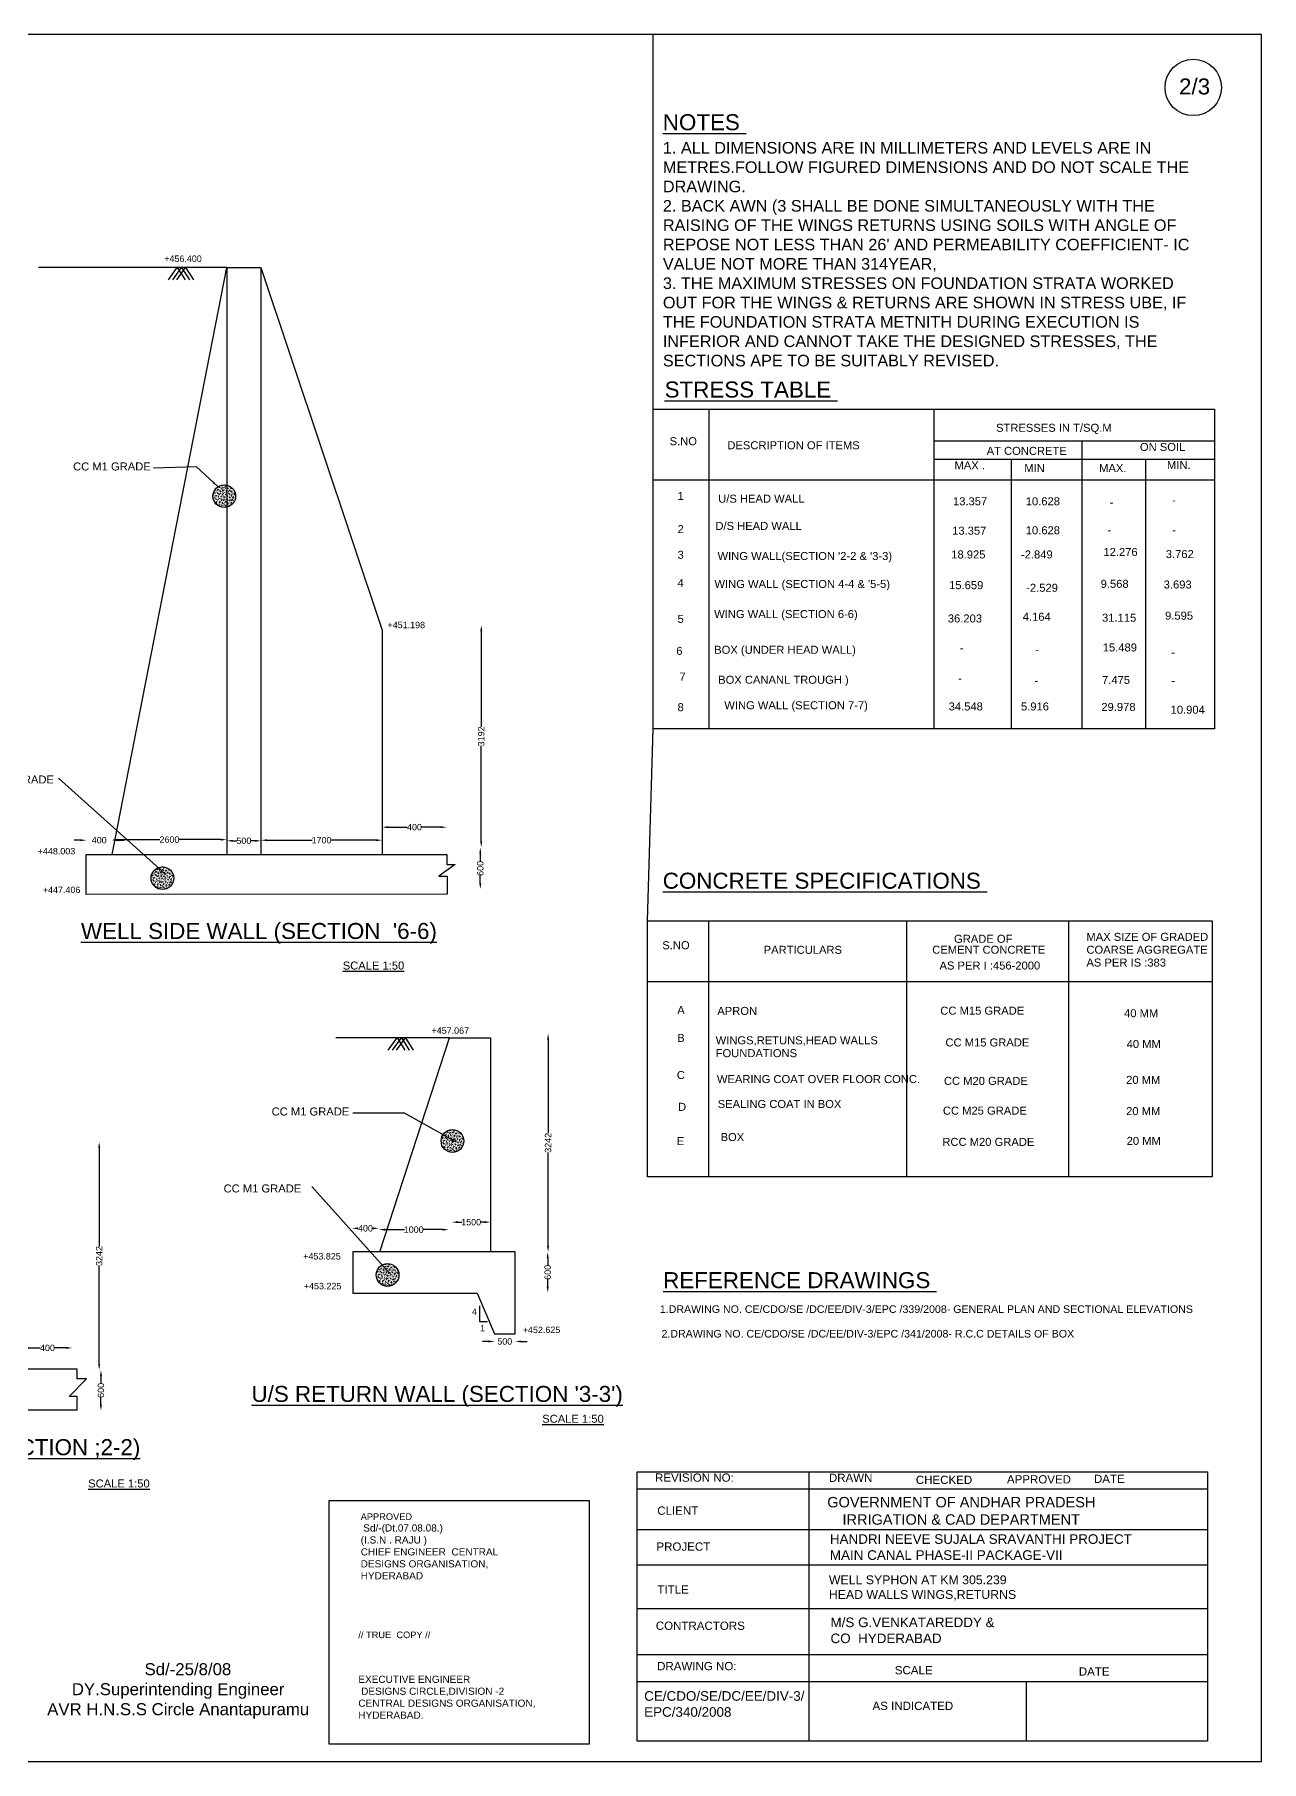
# Model space of a CAD drawing. Header units: millimetres. Extents: x -53222640 to -53191500, y 22140800 to 22162376.
# Drawn here: x -53206825 to -53191500, y 22140800 to 22162376 of the extents above; entities that cross this region are included whole.
import ezdxf

# ---------------------------------------------------------------- set-up
doc = ezdxf.new("R2010")
doc.units = ezdxf.units.MM
doc.header["$MEASUREMENT"] = 0
for name, color, linetype in [('DIMENSION', 7, 'Continuous'), ('DRAWING', 2, 'Continuous'), ('TEXT', 255, 'Continuous')]:
    doc.layers.add(name, color=color, linetype=linetype)
doc.styles.get("Standard").update_dxf_attribs({"font": 'arial.ttf', "height": 80})
doc.dimstyles.get("Standard").update_dxf_attribs({"dimtxt": 80, "dimasz": 75, "dimexe": 0.18, "dimexo": 0.0625, "dimgap": 0.09, "dimtad": 0, "dimdec": 0, "dimzin": 0, "dimdsep": 46, "dimtxsty": 'Standard', "dimcen": 0.09, "dimse1": 1, "dimse2": 1, "dimadec": 0, "dimazin": 0, "dimtfac": 1, "dimtdec": 0, "dimtofl": 0, "dimtmove": 0, "dimatfit": 3, "dimfxl": 1, "dimtolj": 1, "dimtzin": 0, "dimarcsym": 0})

# ---------------------------------------------------------------- blocks, each defined once
blk = doc.blocks.new('*D67')
at = {"layer": 'Defpoints', "color": 0, "transparency": 16777216}
for p in [(-53206179, 22152310), (-53206179, 22152131.5), (-53205856.5, 22152131.5)]:
    blk.add_point(p, dxfattribs=at)
at = {"layer": 'DIMENSION', "color": 0, "lineweight": -2, "transparency": 16777216}
for p, q in [((-53206254, 22152310), (-53206329, 22152310)), ((-53205781.5, 22152310), (-53205706.5, 22152310))]:
    blk.add_line(p, q, dxfattribs=at)
at = {"layer": 'DIMENSION', "color": 0, "transparency": 16777216}
for points in [[(-53206254, 22152322.5), (-53206254, 22152297.5), (-53206179, 22152310)], [(-53205781.5, 22152322.5), (-53205781.5, 22152297.5), (-53205856.5, 22152310)]]:
    blk.add_solid(points, dxfattribs=at)
at = {"layer": 'DIMENSION', "color": 0, "transparency": 16777216, "insert": (-53206017.75, 22152310), "char_height": 80, "attachment_point": 5}
blk.add_mtext('\\A1;400', dxfattribs=at)
blk = doc.blocks.new('*D68')
at = {"layer": 'Defpoints', "color": 0, "transparency": 16777216}
for p in [(-53204424.5, 22152317), (-53205856.5, 22152131.5), (-53204424.5, 22152131.5)]:
    blk.add_point(p, dxfattribs=at)
at = {"layer": 'DIMENSION', "color": 0, "lineweight": -2, "transparency": 16777216}
for p, q in [((-53205781.5, 22152317), (-53205260.59, 22152317)), ((-53204499.5, 22152317), (-53205020.41, 22152317))]:
    blk.add_line(p, q, dxfattribs=at)
at = {"layer": 'DIMENSION', "color": 0, "transparency": 16777216}
for points in [[(-53205781.5, 22152329.5), (-53205781.5, 22152304.5), (-53205856.5, 22152317)], [(-53204499.5, 22152329.5), (-53204499.5, 22152304.5), (-53204424.5, 22152317)]]:
    blk.add_solid(points, dxfattribs=at)
at = {"layer": 'DIMENSION', "color": 0, "transparency": 16777216, "insert": (-53205140.5, 22152317), "char_height": 80, "attachment_point": 5}
blk.add_mtext('\\A1;2600', dxfattribs=at)
blk = doc.blocks.new('*D69')
at = {"layer": 'Defpoints', "color": 0, "transparency": 16777216}
for p in [(-53203997, 22152302.5), (-53204424.5, 22152131.5), (-53203997, 22152131.5)]:
    blk.add_point(p, dxfattribs=at)
at = {"layer": 'DIMENSION', "color": 0, "lineweight": -2, "transparency": 16777216}
for p, q in [((-53204349.5, 22152302.5), (-53204299.08010914, 22152302.5)), ((-53204072, 22152302.5), (-53204122.41989086, 22152302.5))]:
    blk.add_line(p, q, dxfattribs=at)
at = {"layer": 'DIMENSION', "color": 0, "transparency": 16777216}
for points in [[(-53204349.5, 22152315), (-53204349.5, 22152290), (-53204424.5, 22152302.5)], [(-53204072, 22152315), (-53204072, 22152290), (-53203997, 22152302.5)]]:
    blk.add_solid(points, dxfattribs=at)
at = {"layer": 'DIMENSION', "color": 0, "transparency": 16777216, "insert": (-53204210.75, 22152302.5), "char_height": 80, "attachment_point": 5}
blk.add_mtext('\\A1;500', dxfattribs=at)
blk = doc.blocks.new('*D70')
at = {"layer": 'Defpoints', "color": 0, "transparency": 16777216}
for p in [(-53202483.5, 22152310), (-53203997, 22152131.5), (-53202483.5, 22152131.5)]:
    blk.add_point(p, dxfattribs=at)
at = {"layer": 'DIMENSION', "color": 0, "lineweight": -2, "transparency": 16777216}
for p, q in [((-53203922, 22152310), (-53203355.89252388, 22152310)), ((-53202558.5, 22152310), (-53203124.60747612, 22152310))]:
    blk.add_line(p, q, dxfattribs=at)
at = {"layer": 'DIMENSION', "color": 0, "transparency": 16777216}
for points in [[(-53203922, 22152322.5), (-53203922, 22152297.5), (-53203997, 22152310)], [(-53202558.5, 22152322.5), (-53202558.5, 22152297.5), (-53202483.5, 22152310)]]:
    blk.add_solid(points, dxfattribs=at)
at = {"layer": 'DIMENSION', "color": 0, "transparency": 16777216, "insert": (-53203240.25, 22152310), "char_height": 80, "attachment_point": 5}
blk.add_mtext('\\A1;1700', dxfattribs=at)
blk = doc.blocks.new('*D71')
at = {"layer": 'Defpoints', "color": 0, "transparency": 16777216}
for p in [(-53201676, 22152473), (-53202483.5, 22152131.5), (-53201676, 22152131.5)]:
    blk.add_point(p, dxfattribs=at)
at = {"layer": 'DIMENSION', "color": 0, "lineweight": -2, "transparency": 16777216}
for p, q in [((-53202408.5, 22152473), (-53202169.68993179, 22152473)), ((-53201751, 22152473), (-53201989.81006821, 22152473))]:
    blk.add_line(p, q, dxfattribs=at)
at = {"layer": 'DIMENSION', "color": 0, "transparency": 16777216}
for points in [[(-53202408.5, 22152485.5), (-53202408.5, 22152460.5), (-53202483.5, 22152473)], [(-53201751, 22152485.5), (-53201751, 22152460.5), (-53201676, 22152473)]]:
    blk.add_solid(points, dxfattribs=at)
at = {"layer": 'DIMENSION', "color": 0, "transparency": 16777216, "insert": (-53202079.75, 22152473), "char_height": 80, "attachment_point": 5}
blk.add_mtext('\\A1;400', dxfattribs=at)
blk = doc.blocks.new('*D72')
at = {"layer": 'Defpoints', "color": 0, "transparency": 16777216}
for p in [(-53201184, 22154996.5), (-53201246, 22152219.5), (-53201219, 22152219.5)]:
    blk.add_point(p, dxfattribs=at)
at = {"layer": 'DIMENSION', "color": 0, "lineweight": -2, "transparency": 16777216}
for p, q in [((-53201246, 22154921.5), (-53201246, 22153727.10773534)), ((-53201246, 22152294.5), (-53201246, 22153488.89226466))]:
    blk.add_line(p, q, dxfattribs=at)
at = {"layer": 'DIMENSION', "color": 0, "transparency": 16777216}
for points in [[(-53201258.5, 22154921.5), (-53201233.5, 22154921.5), (-53201246, 22154996.5)], [(-53201258.5, 22152294.5), (-53201233.5, 22152294.5), (-53201246, 22152219.5)]]:
    blk.add_solid(points, dxfattribs=at)
at = {"layer": 'DIMENSION', "color": 0, "transparency": 16777216, "insert": (-53201246.00000001, 22153607.99999999), "char_height": 80, "attachment_point": 5, "rotation": 90}
blk.add_mtext('\\A1;3192', dxfattribs=at)
blk = doc.blocks.new('*D73')
at = {"layer": 'Defpoints', "color": 0, "transparency": 16777216}
for p in [(-53201246, 22152219.5), (-53201257.5, 22151696.5), (-53201217.5, 22151696.5)]:
    blk.add_point(p, dxfattribs=at)
at = {"layer": 'DIMENSION', "color": 0, "lineweight": -2, "transparency": 16777216}
for p, q in [((-53201257.5, 22152144.5), (-53201257.5, 22152046.54839018)), ((-53201257.5, 22151771.5), (-53201257.5, 22151869.45160982))]:
    blk.add_line(p, q, dxfattribs=at)
at = {"layer": 'DIMENSION', "color": 0, "transparency": 16777216}
for points in [[(-53201270, 22152144.5), (-53201245, 22152144.5), (-53201257.5, 22152219.5)], [(-53201270, 22151771.5), (-53201245, 22151771.5), (-53201257.5, 22151696.5)]]:
    blk.add_solid(points, dxfattribs=at)
at = {"layer": 'DIMENSION', "color": 0, "transparency": 16777216, "insert": (-53201257.50000001, 22151957.99999999), "char_height": 80, "attachment_point": 5, "rotation": 90}
blk.add_mtext('\\A1;600', dxfattribs=at)
blk = doc.blocks.new('*D74')
at = {"layer": 'Defpoints', "color": 0, "transparency": 16777216}
for p in [(-53200296.5, 22149895), (-53200411, 22147163.5), (-53200303, 22147163.5)]:
    blk.add_point(p, dxfattribs=at)
at = {"layer": 'DIMENSION', "color": 0, "lineweight": -2, "transparency": 16777216}
for p, q in [((-53200411, 22149820), (-53200411, 22148648.35773534)), ((-53200411, 22147238.5), (-53200411, 22148410.14226466))]:
    blk.add_line(p, q, dxfattribs=at)
at = {"layer": 'DIMENSION', "color": 0, "transparency": 16777216}
for points in [[(-53200423.5, 22149820), (-53200398.5, 22149820), (-53200411, 22149895)], [(-53200423.5, 22147238.5), (-53200398.5, 22147238.5), (-53200411, 22147163.5)]]:
    blk.add_solid(points, dxfattribs=at)
at = {"layer": 'DIMENSION', "color": 0, "transparency": 16777216, "insert": (-53200411.00000001, 22148529.24999999), "char_height": 80, "attachment_point": 5, "rotation": 90}
blk.add_mtext('\\A1;3242', dxfattribs=at)
blk = doc.blocks.new('*D75')
at = {"layer": 'Defpoints', "color": 0, "transparency": 16777216}
for p in [(-53200411, 22147163.5), (-53200415.5, 22146657.5), (-53200394, 22146657.5)]:
    blk.add_point(p, dxfattribs=at)
at = {"layer": 'DIMENSION', "color": 0, "lineweight": -2, "transparency": 16777216}
for p, q in [((-53200415.5, 22147088.5), (-53200415.5, 22146999.04839018)), ((-53200415.5, 22146732.5), (-53200415.5, 22146821.95160982))]:
    blk.add_line(p, q, dxfattribs=at)
at = {"layer": 'DIMENSION', "color": 0, "transparency": 16777216}
for points in [[(-53200428, 22147088.5), (-53200403, 22147088.5), (-53200415.5, 22147163.5)], [(-53200428, 22146732.5), (-53200403, 22146732.5), (-53200415.5, 22146657.5)]]:
    blk.add_solid(points, dxfattribs=at)
at = {"layer": 'DIMENSION', "color": 0, "transparency": 16777216, "insert": (-53200415.50000001, 22146910.49999999), "char_height": 80, "attachment_point": 5, "rotation": 90}
blk.add_mtext('\\A1;600', dxfattribs=at)
blk = doc.blocks.new('*D76')
at = {"layer": 'Defpoints', "color": 0, "transparency": 16777216}
for p in [(-53201131.5, 22147538), (-53201612, 22147466), (-53201131.5, 22147433)]:
    blk.add_point(p, dxfattribs=at)
at = {"layer": 'DIMENSION', "color": 0, "lineweight": -2, "transparency": 16777216}
for p, q in [((-53201537, 22147538), (-53201487.39252388, 22147538)), ((-53201206.5, 22147538), (-53201256.10747612, 22147538))]:
    blk.add_line(p, q, dxfattribs=at)
at = {"layer": 'DIMENSION', "color": 0, "transparency": 16777216}
for points in [[(-53201537, 22147550.5), (-53201537, 22147525.5), (-53201612, 22147538)], [(-53201206.5, 22147550.5), (-53201206.5, 22147525.5), (-53201131.5, 22147538)]]:
    blk.add_solid(points, dxfattribs=at)
at = {"layer": 'DIMENSION', "color": 0, "transparency": 16777216, "insert": (-53201371.75, 22147538), "char_height": 80, "attachment_point": 5}
blk.add_mtext('\\A1;1500', dxfattribs=at)
blk = doc.blocks.new('*D77')
at = {"layer": 'Defpoints', "color": 0, "transparency": 16777216}
for p in [(-53202525, 22147444), (-53202525, 22147438.5), (-53201653.5, 22147430)]:
    blk.add_point(p, dxfattribs=at)
at = {"layer": 'DIMENSION', "color": 0, "lineweight": -2, "transparency": 16777216}
for p, q in [((-53202450, 22147444), (-53202204.89252388, 22147444)), ((-53201728.5, 22147444), (-53201973.60747612, 22147444))]:
    blk.add_line(p, q, dxfattribs=at)
at = {"layer": 'DIMENSION', "color": 0, "transparency": 16777216}
for points in [[(-53202450, 22147456.5), (-53202450, 22147431.5), (-53202525, 22147444)], [(-53201728.5, 22147456.5), (-53201728.5, 22147431.5), (-53201653.5, 22147444)]]:
    blk.add_solid(points, dxfattribs=at)
at = {"layer": 'DIMENSION', "color": 0, "transparency": 16777216, "insert": (-53202089.25, 22147444), "char_height": 80, "attachment_point": 5}
blk.add_mtext('\\A1;1000', dxfattribs=at)
blk = doc.blocks.new('*D78')
at = {"layer": 'Defpoints', "color": 0, "transparency": 16777216}
for p in [(-53202859.5, 22147460.5), (-53202859.5, 22147449.5), (-53202525, 22147444)]:
    blk.add_point(p, dxfattribs=at)
at = {"layer": 'DIMENSION', "color": 0, "lineweight": -2, "transparency": 16777216}
for p, q in [((-53202784.5, 22147460.5), (-53202782.18993179, 22147460.5)), ((-53202600, 22147460.5), (-53202602.31006821, 22147460.5))]:
    blk.add_line(p, q, dxfattribs=at)
at = {"layer": 'DIMENSION', "color": 0, "transparency": 16777216}
for points in [[(-53202784.5, 22147473), (-53202784.5, 22147448), (-53202859.5, 22147460.5)], [(-53202600, 22147473), (-53202600, 22147448), (-53202525, 22147460.5)]]:
    blk.add_solid(points, dxfattribs=at)
at = {"layer": 'DIMENSION', "color": 0, "transparency": 16777216, "insert": (-53202692.25, 22147460.5), "char_height": 80, "attachment_point": 5}
blk.add_mtext('\\A1;400', dxfattribs=at)
blk = doc.blocks.new('*D79')
at = {"layer": 'Defpoints', "color": 0, "transparency": 16777216}
for p in [(-53201080.5, 22146142.5), (-53201080.5, 22146047), (-53200823.5, 22146142.5)]:
    blk.add_point(p, dxfattribs=at)
at = {"layer": 'DIMENSION', "color": 0, "lineweight": -2, "transparency": 16777216}
for p, q in [((-53201155.5, 22146047), (-53201230.5, 22146047)), ((-53200748.5, 22146047), (-53200673.5, 22146047))]:
    blk.add_line(p, q, dxfattribs=at)
at = {"layer": 'DIMENSION', "color": 0, "transparency": 16777216}
for points in [[(-53201155.5, 22146059.5), (-53201155.5, 22146034.5), (-53201080.5, 22146047)], [(-53200748.5, 22146059.5), (-53200748.5, 22146034.5), (-53200823.5, 22146047)]]:
    blk.add_solid(points, dxfattribs=at)
at = {"layer": 'DIMENSION', "color": 0, "transparency": 16777216, "insert": (-53200952, 22146047), "char_height": 80, "attachment_point": 5}
blk.add_mtext('\\A1;500', dxfattribs=at)
blk = doc.blocks.new('*D80')
at = {"layer": 'Defpoints', "color": 0, "transparency": 16777216}
for p in [(-53206012.5, 22145690.5), (-53206024, 22145181), (-53205996, 22145181)]:
    blk.add_point(p, dxfattribs=at)
at = {"layer": 'DIMENSION', "color": 0, "lineweight": -2, "transparency": 16777216}
for p, q in [((-53205996, 22145615.5), (-53205996, 22145524.29839018)), ((-53205996, 22145256), (-53205996, 22145347.20160982))]:
    blk.add_line(p, q, dxfattribs=at)
at = {"layer": 'DIMENSION', "color": 0, "transparency": 16777216}
for points in [[(-53206008.5, 22145615.5), (-53205983.5, 22145615.5), (-53205996, 22145690.5)], [(-53206008.5, 22145256), (-53205983.5, 22145256), (-53205996, 22145181)]]:
    blk.add_solid(points, dxfattribs=at)
at = {"layer": 'DIMENSION', "color": 0, "transparency": 16777216, "insert": (-53205996.00000001, 22145435.74999999), "char_height": 80, "attachment_point": 5, "rotation": 90}
blk.add_mtext('\\A1;600', dxfattribs=at)
blk = doc.blocks.new('*D81')
at = {"layer": 'Defpoints', "color": 0, "transparency": 16777216}
for p in [(-53206044.5, 22148539.5), (-53206018, 22148539.5), (-53205996, 22145690.5)]:
    blk.add_point(p, dxfattribs=at)
at = {"layer": 'DIMENSION', "color": 0, "lineweight": -2, "transparency": 16777216}
for p, q in [((-53206018, 22148464.5), (-53206018, 22147234.10773534)), ((-53206018, 22145765.5), (-53206018, 22146995.89226466))]:
    blk.add_line(p, q, dxfattribs=at)
at = {"layer": 'DIMENSION', "color": 0, "transparency": 16777216}
for points in [[(-53206030.5, 22148464.5), (-53206005.5, 22148464.5), (-53206018, 22148539.5)], [(-53206030.5, 22145765.5), (-53206005.5, 22145765.5), (-53206018, 22145690.5)]]:
    blk.add_solid(points, dxfattribs=at)
at = {"layer": 'DIMENSION', "color": 0, "transparency": 16777216, "insert": (-53206018.00000001, 22147114.99999999), "char_height": 80, "attachment_point": 5, "rotation": 90}
blk.add_mtext('\\A1;3242', dxfattribs=at)
blk = doc.blocks.new('*D82')
at = {"layer": 'Defpoints', "color": 0, "transparency": 16777216}
for p in [(-53206356, 22145966.5), (-53206972, 22145699.5), (-53206356, 22145699.5)]:
    blk.add_point(p, dxfattribs=at)
at = {"layer": 'DIMENSION', "color": 0, "lineweight": -2, "transparency": 16777216}
for p, q in [((-53206897, 22145966.5), (-53206753.93993179, 22145966.5)), ((-53206431, 22145966.5), (-53206574.06006821, 22145966.5))]:
    blk.add_line(p, q, dxfattribs=at)
at = {"layer": 'DIMENSION', "color": 0, "transparency": 16777216}
for points in [[(-53206897, 22145979), (-53206897, 22145954), (-53206972, 22145966.5)], [(-53206431, 22145979), (-53206431, 22145954), (-53206356, 22145966.5)]]:
    blk.add_solid(points, dxfattribs=at)
at = {"layer": 'DIMENSION', "color": 0, "transparency": 16777216, "insert": (-53206664, 22145966.5), "char_height": 80, "attachment_point": 5}
blk.add_mtext('\\A1;400', dxfattribs=at)

msp = doc.modelspace()

# ---------------------------------------------------------------- hatches: boundary and pattern name
at = {"layer": 'DIMENSION'}
h = msp.add_hatch(dxfattribs=at)
h.set_pattern_fill('AR-CONC', color=0, scale=5)
h.set_pattern_definition([(49.99999999999999, (10725.28500527143, -1561.634418986738), (35.86300913003767, -3.137606749129755), [3.75, -41.25]), (355, (10725.28500527143, -1561.634418986738), (-6.937566680650001, 37.60960668500059), [3, -33]), (100.45144446, (10728.27358932143, -1561.895886186738), (28.9254423363556, 34.47199954843147), [3.187009599999999, -35.05710559999999]), (46.18420000000001, (10725.28500527143, -1551.634418986738), (53.36206653357862, -8.275964039653827), [5.625, -61.875]), (96.63563549, (10729.73184252143, -1552.324084336738), (46.73309728371142, 48.70593003872752), [4.7805171, -52.58568799999999]), (351.1841639899999, (10725.28500527143, -1551.634418986738), (46.73309725273866, 48.70593001349951), [4.5, -49.50000005]), (21, (10730.28500527143, -1554.134418986738), (29.84535260592308, -20.13094453326694), [3.75, -41.25]), (326.0000000000001, (10730.28500527143, -1554.134418986738), (12.16576659607909, 36.25750225234265), [3, -33]), (71.45144474, (10732.77211797144, -1555.811997686738), (42.01111883649855, 16.12655764031769), [3.1870095, -35.0571056]), (37.50000000000001, (10725.28500527143, -1561.634418986738), (0.6079927658645334, 16.64469269156557), [0, -32.59999999999999, 0, -33.5, 0, -33.125]), (7.499999999999999, (10725.28500527143, -1561.634418986738), (13.15347687210743, 19.72058559411801), [0, -19.1, 0, -31.85, 0, -12.625]), (327.5, (10714.13500527144, -1561.634418986738), (26.69112180862045, -1.127743586718988), [0, -12.5, 0, -39, 0, -51.75]), (317.5, (10709.13500527144, -1561.634418986738), (29.15930846711931, 5.005249116615886), [0, -16.25, 0, -25.9, 0, -36.75])])
h.paths.add_polyline_path([(-53204313.75285189, 22156608.86558101, 1), (-53204597.67713757, 22156608.86558101, 1)])
h = msp.add_hatch(dxfattribs=at)
h.set_pattern_fill('AR-CONC', color=0, scale=5)
h.set_pattern_definition([(49.99999999999999, (9952.785005271435, -6335.134418986738), (35.86300913003767, -3.137606749129755), [3.75, -41.25]), (355, (9952.785005271435, -6335.134418986738), (-6.937566680650001, 37.60960668500059), [3, -33]), (100.45144446, (9955.773589321434, -6335.395886186738), (28.9254423363556, 34.47199954843147), [3.187009599999999, -35.05710559999999]), (46.18420000000001, (9952.785005271435, -6325.134418986738), (53.36206653357862, -8.275964039653827), [5.625, -61.875]), (96.63563549, (9957.231842521434, -6325.824084336738), (46.73309728371142, 48.70593003872752), [4.7805171, -52.58568799999999]), (351.1841639899999, (9952.785005271435, -6325.134418986738), (46.73309725273866, 48.70593001349951), [4.5, -49.50000005]), (21, (9957.785005271435, -6327.634418986738), (29.84535260592308, -20.13094453326694), [3.75, -41.25]), (326.0000000000001, (9957.785005271435, -6327.634418986738), (12.16576659607909, 36.25750225234265), [3, -33]), (71.45144474, (9960.272117971435, -6329.311997686737), (42.01111883649855, 16.12655764031769), [3.1870095, -35.0571056]), (37.50000000000001, (9952.785005271435, -6335.134418986738), (0.6079927658645334, 16.64469269156557), [0, -32.59999999999999, 0, -33.5, 0, -33.125]), (7.499999999999999, (9952.785005271435, -6335.134418986738), (13.15347687210743, 19.72058559411801), [0, -19.1, 0, -31.85, 0, -12.625]), (327.5, (9941.635005271435, -6335.134418986738), (26.69112180862045, -1.127743586718988), [0, -12.5, 0, -39, 0, -51.75]), (317.5, (9936.635005271435, -6335.134418986738), (29.15930846711931, 5.005249116615886), [0, -16.25, 0, -25.9, 0, -36.75])])
h.paths.add_polyline_path([(-53205086.25285189, 22151835.36558101, 1), (-53205370.17713757, 22151835.36558101, 1)])
h = msp.add_hatch(dxfattribs=at)
h.set_pattern_fill('AR-CONC', color=0, scale=5)
h.set_pattern_definition([(49.99999999999999, (13575.78500527143, -9618.634418986738), (35.86300913003767, -3.137606749129755), [3.75, -41.25]), (355, (13575.78500527143, -9618.634418986738), (-6.937566680650001, 37.60960668500059), [3, -33]), (100.45144446, (13578.77358932143, -9618.895886186738), (28.9254423363556, 34.47199954843147), [3.187009599999999, -35.05710559999999]), (46.18420000000001, (13575.78500527143, -9608.634418986738), (53.36206653357862, -8.275964039653827), [5.625, -61.875]), (96.63563549, (13580.23184252143, -9609.324084336738), (46.73309728371142, 48.70593003872752), [4.7805171, -52.58568799999999]), (351.1841639899999, (13575.78500527143, -9608.634418986738), (46.73309725273866, 48.70593001349951), [4.5, -49.50000005]), (21, (13580.78500527143, -9611.134418986738), (29.84535260592308, -20.13094453326694), [3.75, -41.25]), (326.0000000000001, (13580.78500527143, -9611.134418986738), (12.16576659607909, 36.25750225234265), [3, -33]), (71.45144474, (13583.27211797144, -9612.811997686738), (42.01111883649855, 16.12655764031769), [3.1870095, -35.0571056]), (37.50000000000001, (13575.78500527143, -9618.634418986738), (0.6079927658645334, 16.64469269156557), [0, -32.59999999999999, 0, -33.5, 0, -33.125]), (7.499999999999999, (13575.78500527143, -9618.634418986738), (13.15347687210743, 19.72058559411801), [0, -19.1, 0, -31.85, 0, -12.625]), (327.5, (13564.63500527144, -9618.634418986738), (26.69112180862045, -1.127743586718988), [0, -12.5, 0, -39, 0, -51.75]), (317.5, (13559.63500527144, -9618.634418986738), (29.15930846711931, 5.005249116615886), [0, -16.25, 0, -25.9, 0, -36.75])])
h.paths.add_polyline_path([(-53201463.25285189, 22148551.86558101, 1), (-53201747.17713757, 22148551.86558101, 1)])
h = msp.add_hatch(dxfattribs=at)
h.set_pattern_fill('AR-CONC', color=0, scale=5)
h.set_pattern_definition([(49.99999999999999, (12764.78500527143, -11292.13441898674), (35.86300913003767, -3.137606749129755), [3.75, -41.25]), (355, (12764.78500527143, -11292.13441898674), (-6.937566680650001, 37.60960668500059), [3, -33]), (100.45144446, (12767.77358932143, -11292.39588618674), (28.9254423363556, 34.47199954843147), [3.187009599999999, -35.05710559999999]), (46.18420000000001, (12764.78500527143, -11282.13441898674), (53.36206653357862, -8.275964039653827), [5.625, -61.875]), (96.63563549, (12769.23184252143, -11282.82408433674), (46.73309728371142, 48.70593003872752), [4.7805171, -52.58568799999999]), (351.1841639899999, (12764.78500527143, -11282.13441898674), (46.73309725273866, 48.70593001349951), [4.5, -49.50000005]), (21, (12769.78500527143, -11284.63441898674), (29.84535260592308, -20.13094453326694), [3.75, -41.25]), (326.0000000000001, (12769.78500527143, -11284.63441898674), (12.16576659607909, 36.25750225234265), [3, -33]), (71.45144474, (12772.27211797144, -11286.31199768674), (42.01111883649855, 16.12655764031769), [3.1870095, -35.0571056]), (37.50000000000001, (12764.78500527143, -11292.13441898674), (0.6079927658645334, 16.64469269156557), [0, -32.59999999999999, 0, -33.5, 0, -33.125]), (7.499999999999999, (12764.78500527143, -11292.13441898674), (13.15347687210743, 19.72058559411801), [0, -19.1, 0, -31.85, 0, -12.625]), (327.5, (12753.63500527144, -11292.13441898674), (26.69112180862045, -1.127743586718988), [0, -12.5, 0, -39, 0, -51.75]), (317.5, (12748.63500527144, -11292.13441898674), (29.15930846711931, 5.005249116615886), [0, -16.25, 0, -25.9, 0, -36.75])])
h.paths.add_polyline_path([(-53202274.25285189, 22146878.36558101, 1), (-53202558.17713757, 22146878.36558101, 1)])

# ---------------------------------------------------------------- linework, layer by layer
for points in [[(-53199099, 22157695), (-53199099, 22162376.5)], [(-53199167.5, 22151304.5), (-53199099, 22153701)], [(-53201266.5, 22146493), (-53201266.5, 22146295), (-53201169.5, 22146295)]]:
    msp.add_lwpolyline(points, dxfattribs=at)
at = {"layer": 'DIMENSION', "color": 0}
msp.add_lwpolyline([(-53199299.28236702, 22144416.24089742), (-53192172.5, 22144416.24089742), (-53192172.5, 22141053.5), (-53199299.28236702, 22141053.5)], close=True, dxfattribs=at)
for centre in [(-53204455.71499473, 22156608.86558101), (-53205228.21499473, 22151835.36558101), (-53201605.21499473, 22148551.86558101), (-53202416.21499473, 22146878.36558101)]:
    msp.add_circle(centre, 141.9621428409701, dxfattribs=at)
at = {"layer": 'DRAWING', "color": 0}
for points in [[(-53191500.5, 22162376.5), (-53222640.5, 22162376.5), (-53222640.5, 22140799.5), (-53191500.5, 22140799.5)], [(-53199099, 22157695), (-53192088, 22157695), (-53192088, 22153701), (-53199099, 22153701)], [(-53199167.5, 22151304.5), (-53192118, 22151304.5), (-53192118, 22148105.5), (-53199167.5, 22148105.5)]]:
    msp.add_lwpolyline(points, close=True, dxfattribs=at)
for points in [[(-53206179, 22151632), (-53206179, 22152131.5), (-53205856.5, 22152131.5), (-53204424.5, 22159467.5), (-53206775, 22159467.5)], [(-53204424.5, 22159467.5), (-53203997, 22159467.5), (-53202483.5, 22154935), (-53202483.5, 22152131.5), (-53201676, 22152131.5), (-53201676, 22152008.5), (-53201570.5, 22152008.5), (-53201774.5, 22151861.5), (-53201671.5, 22151861.5), (-53201671.5, 22151637), (-53206179, 22151632)], [(-53205152, 22159313.5), (-53205042, 22159467.5), (-53204944, 22159313.5)], [(-53205099, 22159313.5), (-53204989, 22159467.5), (-53204891, 22159313.5)], [(-53205049, 22159313.5), (-53204939, 22159467.5), (-53204841, 22159313.5)], [(-53204424.5, 22159467.5), (-53204424.5, 22152131.5)], [(-53203997, 22159467.5), (-53203997, 22152131.5)], [(-53198401, 22157695), (-53198401, 22153701)], [(-53195593.5, 22157695), (-53195593.5, 22153701)], [(-53195593.5, 22157302), (-53192088, 22157302)], [(-53193744, 22157302), (-53193744, 22153701)], [(-53192088, 22157065), (-53195593.5, 22157065)], [(-53194628, 22157065), (-53194628, 22153701)], [(-53192950, 22157065), (-53192950, 22153701)], [(-53199099, 22156812), (-53192088, 22156812)], [(-53205856.5, 22152131.5), (-53202483.5, 22152131.5)], [(-53198409, 22151304.5), (-53198409, 22148105.5)], [(-53195933, 22151304.5), (-53195933, 22148105.5)], [(-53193909.5, 22151304.5), (-53193909.5, 22148105.5)], [(-53192118, 22150539), (-53199167.5, 22150539)], [(-53202513.5, 22147167), (-53201643, 22149839.5), (-53203061, 22149839.5)], [(-53202406.5, 22149685.5), (-53202296.5, 22149839.5), (-53202198.5, 22149685.5)], [(-53202353.5, 22149685.5), (-53202243.5, 22149839.5), (-53202145.5, 22149685.5)], [(-53202303.5, 22149685.5), (-53202193.5, 22149839.5), (-53202095.5, 22149685.5)], [(-53201643, 22149839.5), (-53201131.5, 22149839.5), (-53201131.5, 22147167)], [(-53208516.5, 22145699.5), (-53208817, 22145699.5), (-53208817, 22145193.5), (-53206292, 22145193.5), (-53206292, 22145361.5), (-53206395, 22145361.5), (-53206177.5, 22145579), (-53206294, 22145579), (-53206294, 22145699.5), (-53206972, 22145699.5), (-53206972, 22148478), (-53208965, 22148478)], [(-53202850.5, 22147167), (-53202850.5, 22146651.5), (-53201298.5, 22146651.5), (-53201080.5, 22146142.5), (-53200823.5, 22146142.5), (-53200823.5, 22147167), (-53201233, 22147167)], [(-53202531.5, 22147167), (-53202850.5, 22147167)], [(-53201233, 22147167), (-53202531.5, 22147167)], [(-53194438.53549072, 22141798.14246319), (-53194438.53549072, 22141053.5)]]:
    msp.add_lwpolyline(points, dxfattribs=at)
msp.add_circle((-53192352, 22161715.5), 352.5141841117886, dxfattribs=at)
at = {"layer": 'TEXT', "color": 0}
for points in [[(-53199299.28236702, 22144416.24089742), (-53192172.5, 22144416.24089742)], [(-53197153.68912661, 22144411.24675173), (-53197153.68912661, 22141053.5)], [(-53199299.28236702, 22144205.76700549), (-53192172.5, 22144205.76700549)], [(-53199299.28236702, 22143699.41103834), (-53192172.5, 22143699.41103834)], [(-53199299.28236702, 22143256.69446334), (-53192172.5, 22143256.69446334)], [(-53192172.5, 22142707.69679095), (-53199299.28236702, 22142707.69679095)], [(-53199299.28236702, 22142136.03445871), (-53192172.5, 22142136.03445871)], [(-53199299.28236702, 22141798.14246319), (-53192172.5, 22141798.14246319)]]:
    msp.add_lwpolyline(points, dxfattribs=at)
msp.add_lwpolyline([(-53203145.5, 22144061.71366375), (-53199897.54987055, 22144061.71366375), (-53199897.54987055, 22141013.52473281), (-53203145.5, 22141013.52473281)], close=True, dxfattribs=at)

# ---------------------------------------------------------------- texts
at = {"layer": 'DIMENSION', "color": 0, "insert": (-53198977.03139441, 22161034), "char_height": 145, "width": 6841.22471318474, "attachment_point": 1}
msp.add_mtext("1. ALL DIMENSIONS ARE IN MILLIMETERS AND LEVELS ARE IN METRES.FOLLOW FIGURED DIMENSIONS AND DO NOT SCALE THE DRAWING. \\P2. BACK AWN (3 SHALL BE DONE SIMULTANEOUSLY WITH THE RAISING OF THE WINGS RETURNS USING SOILS WITH ANGLE OF REPOSE NOT LESS THAN 26' AND PERMEABILITY COEFFICIENT- IC VALUE NOT MORE THAN 314YEAR, \\P3. THE MAXIMUM STRESSES ON FOUNDATION STRATA WORKED OUT FOR THE WINGS & RETURNS ARE SHOWN IN STRESS UBE, IF THE FOUNDATION STRATA METNITH DURING EXECUTION IS INFERIOR AND CANNOT TAKE THE DESIGNED STRESSES, THE SECTIONS APE TO BE SUITABLY REVISED. ", dxfattribs=at)
at = {"layer": 'DRAWING', "color": 0}
for s, height, p in [('2/3', 200, (-53192530, 22161628)), ('%%UNOTES ', 200, (-53198978, 22161181)), ('%%USTRESS TABLE ', 200, (-53198955, 22157841)), ('STRESSES IN T/SQ.M', 100, (-53194815.51464973, 22157413.1739687)), ('S.NO ', 100, (-53198892.82780612, 22157245.3188635)), ('DESCRIPTION OF ITEMS ', 100, (-53198171.56091782, 22157194.69226628)), ('AT CONCRETE ', 100, (-53194933.02217798, 22157124.62601972)), ('ON SOIL ', 100, (-53193018.62839462, 22157173.5324586)), ('MAX .', 100, (-53195334.50633954, 22156943.67215541)), ('MIN ', 100, (-53194462.99206501, 22156909.43760775)), ('MAX. ', 100, (-53193527.82782598, 22156909.43760775)), ('MIN.', 100, (-53192680.79419755, 22156948.56275886)), ('1', 100, (-53198793.90154792, 22156562.10278242)), ('U/S HEAD WALL ', 100, (-53198286, 22156527.5)), ('13.357', 100, (-53195353.31003154, 22156494.74608852)), ('10.628', 100, (-53194444.57472976, 22156494.68462541)), ('-', 100, (-53193396.4739259, 22156483.59198984)), ('-', 100, (-53192617.67986726, 22156509.52262878)), ('2', 100, (-53198793.90154792, 22156147.37616451)), ('D/S HEAD WALL', 100, (-53198320.79708815, 22156187.22641856)), ('13.357', 100, (-53195364.1265979, 22156127.39563981)), ('10.628', 100, (-53194444.57472976, 22156132.73637966)), ('-', 100, (-53193422.43368515, 22156137.850353)), ('-', 100, (-53192617.67986726, 22156137.850353)), ('3', 100, (-53198793.90154792, 22155826.54989308)), ("WING WALL(SECTION '2-2 & '3-3)", 100, (-53198293.89641142, 22155811.04064785)), ('18.925', 100, (-53195374.94316426, 22155830.27391054)), ('-2.849', 100, (-53194504.06598705, 22155830.21244743)), ('12.276', 100, (-53193474.35334599, 22155861.2570597)), ('3.762', 100, (-53192695.55914505, 22155835.32642076)), ('4', 100, (-53198793.90154792, 22155474.42353312)), ("WING WALL (SECTION 4-4 & '5-5)", 100, (-53198332.32588862, 22155461.72525468)), ('15.659', 100, (-53195401.98458016, 22155446.71677206)), ('-2.529', 100, (-53194439.16644659, 22155414.24201028)), ('9.568', 100, (-53193508.96635834, 22155463.65422585)), ('3.693', 100, (-53192721.51904662, 22155455.01065258)), ('5', 100, (-53198793.91392841, 22155025.29763024)), ('WING WALL (SECTION 6-6)', 100, (-53198336.16882211, 22155085.5394031)), ('36.203', 100, (-53195418.209572, 22155030.74641578)), ('4.164', 100, (-53194482.43285433, 22155052.29376454)), ('31.115', 100, (-53193491.65985216, 22155040.12075307)), ('9.595', 100, (-53192704.21254044, 22155066.05139201)), ('6', 100, (-53198809.58151346, 22154626.09650992)), ('BOX (UNDER HEAD WALL)', 100, (-53198336.15644161, 22154639.18847876)), ('-', 100, (-53195266.77735835, 22154663.39596707)), ('-', 100, (-53194325.59235751, 22154644.32339807)), ('15.489', 100, (-53193483.00659908, 22154668.44847729)), ('-', 100, (-53192626.33312035, 22154607.94370702)), ('7', 100, (-53198770.41233738, 22154305.39478517)), ('BOX CANANL TROUGH )', 100, (-53198286.30161933, 22154264.89326478)), ('-', 100, (-53195288.36310367, 22154282.53034668)), ('-', 100, (-53194336.40892386, 22154255.36405662)), ('7.475', 100, (-53193491.65985216, 22154262.20207018)), ('-', 100, (-53192626.33312035, 22154253.55857778)), ('8', 100, (-53198793.91392841, 22153921.96833668)), ('WING WALL (SECTION 7-7)', 100, (-53198209.44252262, 22153946.28694382)), ('34.548', 100, (-53195407.34547593, 22153931.38650687)), ('5.916', 100, (-53194504.06598705, 22153931.23131252)), ('29.978', 100, (-53193500.31310525, 22153925.1040066)), ('10.904', 100, (-53192634.98637343, 22153890.52987527)), ('%%UCONCRETE SPECIFICATIONS ', 200, (-53198978.92701974, 22151704.1013854)), ('S.NO ', 100, (-53198984.18161404, 22150948.28685852)), ('PARTICULARS ', 100, (-53197717.81841068, 22150890.55100133)), ('CEMENT CONCRETE ', 100, (-53195612.67424476, 22150892.01479381)), ('GRADE OF', 100, (-53195340.46961033, 22151027.96407534)), ('COARSE AGGREGATE ', 100, (-53193686.62059847, 22150892.04091128)), ('MAX SIZE OF GRADED', 100, (-53193686.62059847, 22151052.68211183)), ('AS PER I :456-2000', 100, (-53195521.93931919, 22150694.27034019)), ('AS PER IS :383', 100, (-53193686.62059847, 22150731.39971073)), ('A', 100, (-53198797.44763418, 22150137.34493646)), ('APRON ', 100, (-53198297.12700857, 22150127.14578041)), ('CC M15 GRADE', 100, (-53195511.50797115, 22150130.24982919)), ('40 MM', 100, (-53193216.22846281, 22150098.22884307)), ('B', 100, (-53198797.44763418, 22149790.57395428)), ('WINGS,RETUNS,HEAD WALLS ', 100, (-53198317.54827602, 22149759.976567)), ('FOUNDATIONS ', 100, (-53198317.54827602, 22149599.33536646)), ('CC M15 GRADE', 100, (-53195447.39395162, 22149733.19013514)), ('40 MM', 100, (-53193184.1715242, 22149713.97757582)), ('C ', 100, (-53198802.55295105, 22149326.51283928)), ('WEARING COAT OVER FLOOR CONC.', 100, (-53198302.23232543, 22149275.51705903)), ('CC M20 GRADE', 100, (-53195466.62811479, 22149252.87607129)), ('20 MM', 100, (-53193190.58291192, 22149265.68441721)), ('D', 100, (-53198787.23700046, 22148928.74615772)), ('SEALING COAT IN BOX', 100, (-53198292.02169171, 22148964.44312302)), ('CC M25 GRADE', 100, (-53195479.45089024, 22148881.43314995)), ('20 MM', 100, (-53193190.58291192, 22148875.02893655)), ('E', 100, (-53198802.55295105, 22148500.38200802)), ('BOX', 100, (-53198256.28447367, 22148551.37770739)), ('RCC M20 GRADE ', 100, (-53195485.86227796, 22148490.7776693)), ('20 MM', 100, (-53193184.1715242, 22148503.58601522)), ('%%UREFERENCE DRAWINGS ', 200, (-53198973.5, 22146713)), ('1.DRAWING NO. CE/CDO/SE /DC/EE/DIV-3/EPC /339/2008- GENERAL PLAN AND SECTIONAL ELEVATIONS ', 95, (-53199015, 22146403.5)), ('2.DRAWING NO. CE/CDO/SE /DC/EE/DIV-3/EPC /341/2008- R.C.C DETAILS OF BOX ', 95, (-53198994.5, 22146096.5))]:
    msp.add_text(s, height=height, dxfattribs=at).set_placement(p)
at = {"layer": 'DRAWING', "color": 0, "insert": (-53206790.44518346, 22142027.52251023), "char_height": 150, "width": 3503.945183463395, "attachment_point": 1}
msp.add_mtext('                       Sd/-25/8/08\\P\\pi430.57;DY.Superintending Engineer  \\P\\pi123.2;AVR H.N.S.S Circle Anantapuramu', dxfattribs=at)
at = {"layer": 'TEXT', "color": 0}
for s, height, p in [('+456.400', 80, (-53205205.4561599, 22159535.96454312)), ('CC M1 GRADE ', 100, (-53206344, 22156930)), ('+451.198', 80, (-53202416.71042465, 22154959.16247953)), ('CCC M15 GRADE', 100, (-53207731.59619046, 22153018.67813732)), ('+448.003', 80, (-53206786.11098732, 22152132.88235429)), ('+447.406', 80, (-53206722.07584777, 22151649.59187321)), ("%%UWELL SIDE WALL (SECTION  '6-6)", 200, (-53206245.92941079, 22151076.08655984)), ('%%USCALE 1:50', 100, (-53202976, 22150694)), ('+457.067', 80, (-53201867.61135294, 22149890.96051431)), ('CC M1 GRADE ', 100, (-53203864, 22148870.5)), ('CC M1 GRADE ', 100, (-53204464, 22147909)), ('+453.825', 80, (-53203469.97093194, 22147071.36359197)), ('+453.225', 80, (-53203461.9607444, 22146699.29570763)), ('4', 80, (-53201361.67825396, 22146378.87506106)), ('1', 80, (-53201260.70312113, 22146173.99422)), ('+452.625', 80, (-53200727.42793661, 22146151.93014191)), ("%%UU/S RETURN WALL (SECTION '3-3')", 200, (-53204115.92175458, 22145291.7174532)), ('%%USCALE 1:50', 100, (-53200484.5, 22145031.5)), ('%%UU/S WING WALL (SECTION ;2-2)', 200, (-53209710.45367357, 22144626.43054955)), ('%%USCALE 1:50', 100, (-53206156, 22144223)), ('REVISION NO:', 103.0613543193939, (-53199075.32046613, 22144294.54390012)), ('DRAWN ', 103.0613543193939, (-53196903.48314601, 22144292.58035268)), ('CHECKED ', 103.0613543193939, (-53195817.59389663, 22144266.59402777)), ('APPROVED ', 103.0613543193939, (-53194679.68705672, 22144273.09214304)), ('DATE ', 103.0613543193939, (-53193592.70961428, 22144279.59639439)), ('CLIENT', 103.0613543193939, (-53199047.12548155, 22143882.07005152)), ('PROJECT', 103.0613543193939, (-53199057.21332589, 22143432.46674551)), ('TITLE ', 103.0613543193939, (-53199045.13536289, 22142895.24626485)), ('CONTRACTORS ', 103.0613543193939, (-53199065.24242604, 22142443.78986074)), ('DRAWING NO:', 103.0613543193939, (-53199049.01756504, 22141939.31767219)), ('SCALE ', 103.0613543193939, (-53196080.43664187, 22141888.39429297)), ('DATE ', 103.0613543193939, (-53193781.47680146, 22141872.24411422)), ('AS INDICATED ', 103.0613543193939, (-53196358.50428641, 22141442.52786328))]:
    msp.add_text(s, height=height, dxfattribs=at).set_placement(p)
at = {"layer": 'TEXT', "color": 0, "attachment_point": 1}
for s, insert, char_height, width in [('\\pi229.95;GOVERNMENT OF ANDHAR PRADESH  \\P\\pi419.85;IRRIGATION & CAD DEPARTMENT ', (-53197153.68912661, 22144104.26700549), 130, 3785.632737189531), ('APPROVED \\P {\\H1.0833x;Sd/-(Dt.07.08.08.) \\P(I.S.N . RAJU ) \\PCHIEF ENGINEER  CENTRAL DESIGNS ORGANISATION, HYDERABAD }', (-53202751.45174712, 22143899.63615524), 82.71448809474428, 2218.413680367881), ('HANDRI NEEVE SUJALA SRAVANTHI PROJECT  MAIN CANAL PHASE-II PACKAGE-VII', (-53196891.24156216, 22143638.53531107), 120, 4003.082054503262), ('WELL SYPHON AT KM 305.239 HEAD WALLS WINGS,RETURNS ', (-53196903.66589089, 22143124.28526736), 110, 2445.132778942585), ('M/S G.VENKATAREDDY & CO  HYDERABAD ', (-53196883.24620405, 22142597.71995797), 120, 2056.024807929993), ('// TRUE  COPY // \\P\\P\\P\\P{\\H1.0833x;EXECUTIVE ENGINEER \\P DESIGNS CIRCLE,DIVISION -2 CENTRAL DESIGNS ORGANISATION, HYDERABAD.}', (-53202780.87041968, 22142422.8211275), 82.71448809474428, 2240.96728050974), ('CE/CDO/SE/DC/EE/DIV-3/ EPC/340/2008', (-53199211.05209416, 22141677.85342565), 120, 1731.242583170533)]:
    msp.add_mtext(s, dxfattribs=dict(at, insert=insert, char_height=char_height, width=width))

# ---------------------------------------------------------------- dimensions: what is measured, and where the dimension line sits
at = {"layer": 'DIMENSION', "color": 0}
for base, p1, p2, text, picture, middle in [((-53201246, 22152219.5), (-53201184, 22154996.5), (-53201219, 22152219.5), '3192', '*D72', (-53201246.00000001, 22153607.99999999)), ((-53201257.5, 22151696.5), (-53201246, 22152219.5), (-53201217.5, 22151696.5), '600', '*D73', (-53201257.50000001, 22151957.99999999)), ((-53200411, 22147163.5), (-53200296.5, 22149895), (-53200303, 22147163.5), '3242', '*D74', (-53200411.00000001, 22148529.24999999)), ((-53206018, 22148539.5), (-53205996, 22145690.5), (-53206044.5, 22148539.5), '3242', '*D81', (-53206018.00000001, 22147114.99999999)), ((-53200415.5, 22146657.5), (-53200411, 22147163.5), (-53200394, 22146657.5), '600', '*D75', (-53200415.50000001, 22146910.49999999)), ((-53205996, 22145181), (-53206012.5, 22145690.5), (-53206024, 22145181), '600', '*D80', (-53205996.00000001, 22145435.74999999))]:
    dim = msp.add_linear_dim(base=base, p1=p1, p2=p2, angle=90, text=text, dimstyle='Standard', dxfattribs=at)
    dim.commit()
    dim.dimension.update_dxf_attribs({"geometry": picture, "text_midpoint": middle})
for base, p1, p2, text, picture, middle in [((-53201676, 22152473), (-53202483.5, 22152131.5), (-53201676, 22152131.5), '400', '*D71', (-53202079.75, 22152473)), ((-53206179, 22152310), (-53205856.5, 22152131.5), (-53206179, 22152131.5), '400', '*D67', (-53206017.75, 22152310)), ((-53204424.5, 22152317), (-53205856.5, 22152131.5), (-53204424.5, 22152131.5), '2600', '*D68', (-53205140.5, 22152317)), ((-53203997, 22152302.5), (-53204424.5, 22152131.5), (-53203997, 22152131.5), '500', '*D69', (-53204210.75, 22152302.5)), ((-53202483.5, 22152310), (-53203997, 22152131.5), (-53202483.5, 22152131.5), '1700', '*D70', (-53203240.25, 22152310)), ((-53202859.5, 22147460.5), (-53202525, 22147444), (-53202859.5, 22147449.5), '400', '*D78', (-53202692.25, 22147460.5)), ((-53202525, 22147444), (-53201653.5, 22147430), (-53202525, 22147438.5), '1000', '*D77', (-53202089.25, 22147444)), ((-53201131.5, 22147538), (-53201612, 22147466), (-53201131.5, 22147433), '1500', '*D76', (-53201371.75, 22147538)), ((-53206356, 22145966.5), (-53206972, 22145699.5), (-53206356, 22145699.5), '400', '*D82', (-53206664, 22145966.5)), ((-53201080.5, 22146047), (-53200823.5, 22146142.5), (-53201080.5, 22146142.5), '500', '*D79', (-53200952, 22146047))]:
    dim = msp.add_linear_dim(base=base, p1=p1, p2=p2, text=text, dimstyle='Standard', dxfattribs=at)
    dim.commit()
    dim.dimension.update_dxf_attribs({"geometry": picture, "text_midpoint": middle})

# ---------------------------------------------------------------- leaders
for points in [[(-53204538, 22156730), (-53204803.5, 22156974.5), (-53205337.69867534, 22156959.06874972)], [(-53205186, 22151881), (-53206524.5, 22153085.5)], [(-53202394, 22146904), (-53203360, 22147982)]]:
    msp.add_leader(points, dimstyle='Standard', override={"dimgap": 0.09, "dimtad": 0}, dxfattribs=at)
at = {"layer": 'DIMENSION'}
msp.add_leader([(-53201555, 22148535.5), (-53202202.5, 22148898), (-53202848.5, 22148898)], dimstyle='Standard', override={"dimgap": 0.09, "dimtad": 0}, dxfattribs=at)

doc.saveas('drawing.dxf')
